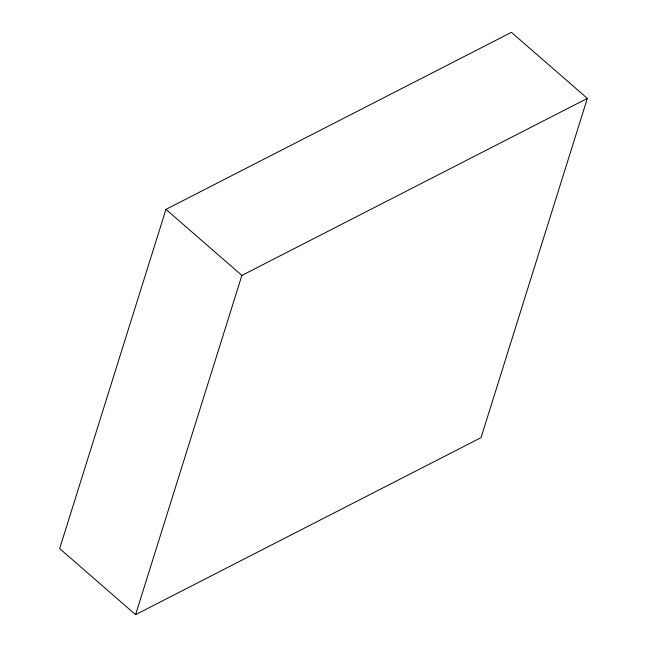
<?xml version="1.0" encoding="UTF-8"?>
<svg xmlns="http://www.w3.org/2000/svg" width="647" height="647" viewBox="0 0 647 647"><rect width="100%" height="100%" fill="white"/><g stroke="black" fill="none" stroke-linecap="round" stroke-linejoin="round"><path stroke-width="0.97" d="M165.964 209.361L59.653 548.583L135.579 614.65L481.036 437.639L587.347 98.417L511.421 32.35L165.964 209.361L241.881 275.428L135.579 614.65M241.881 275.428L587.347 98.417"/></g></svg>
